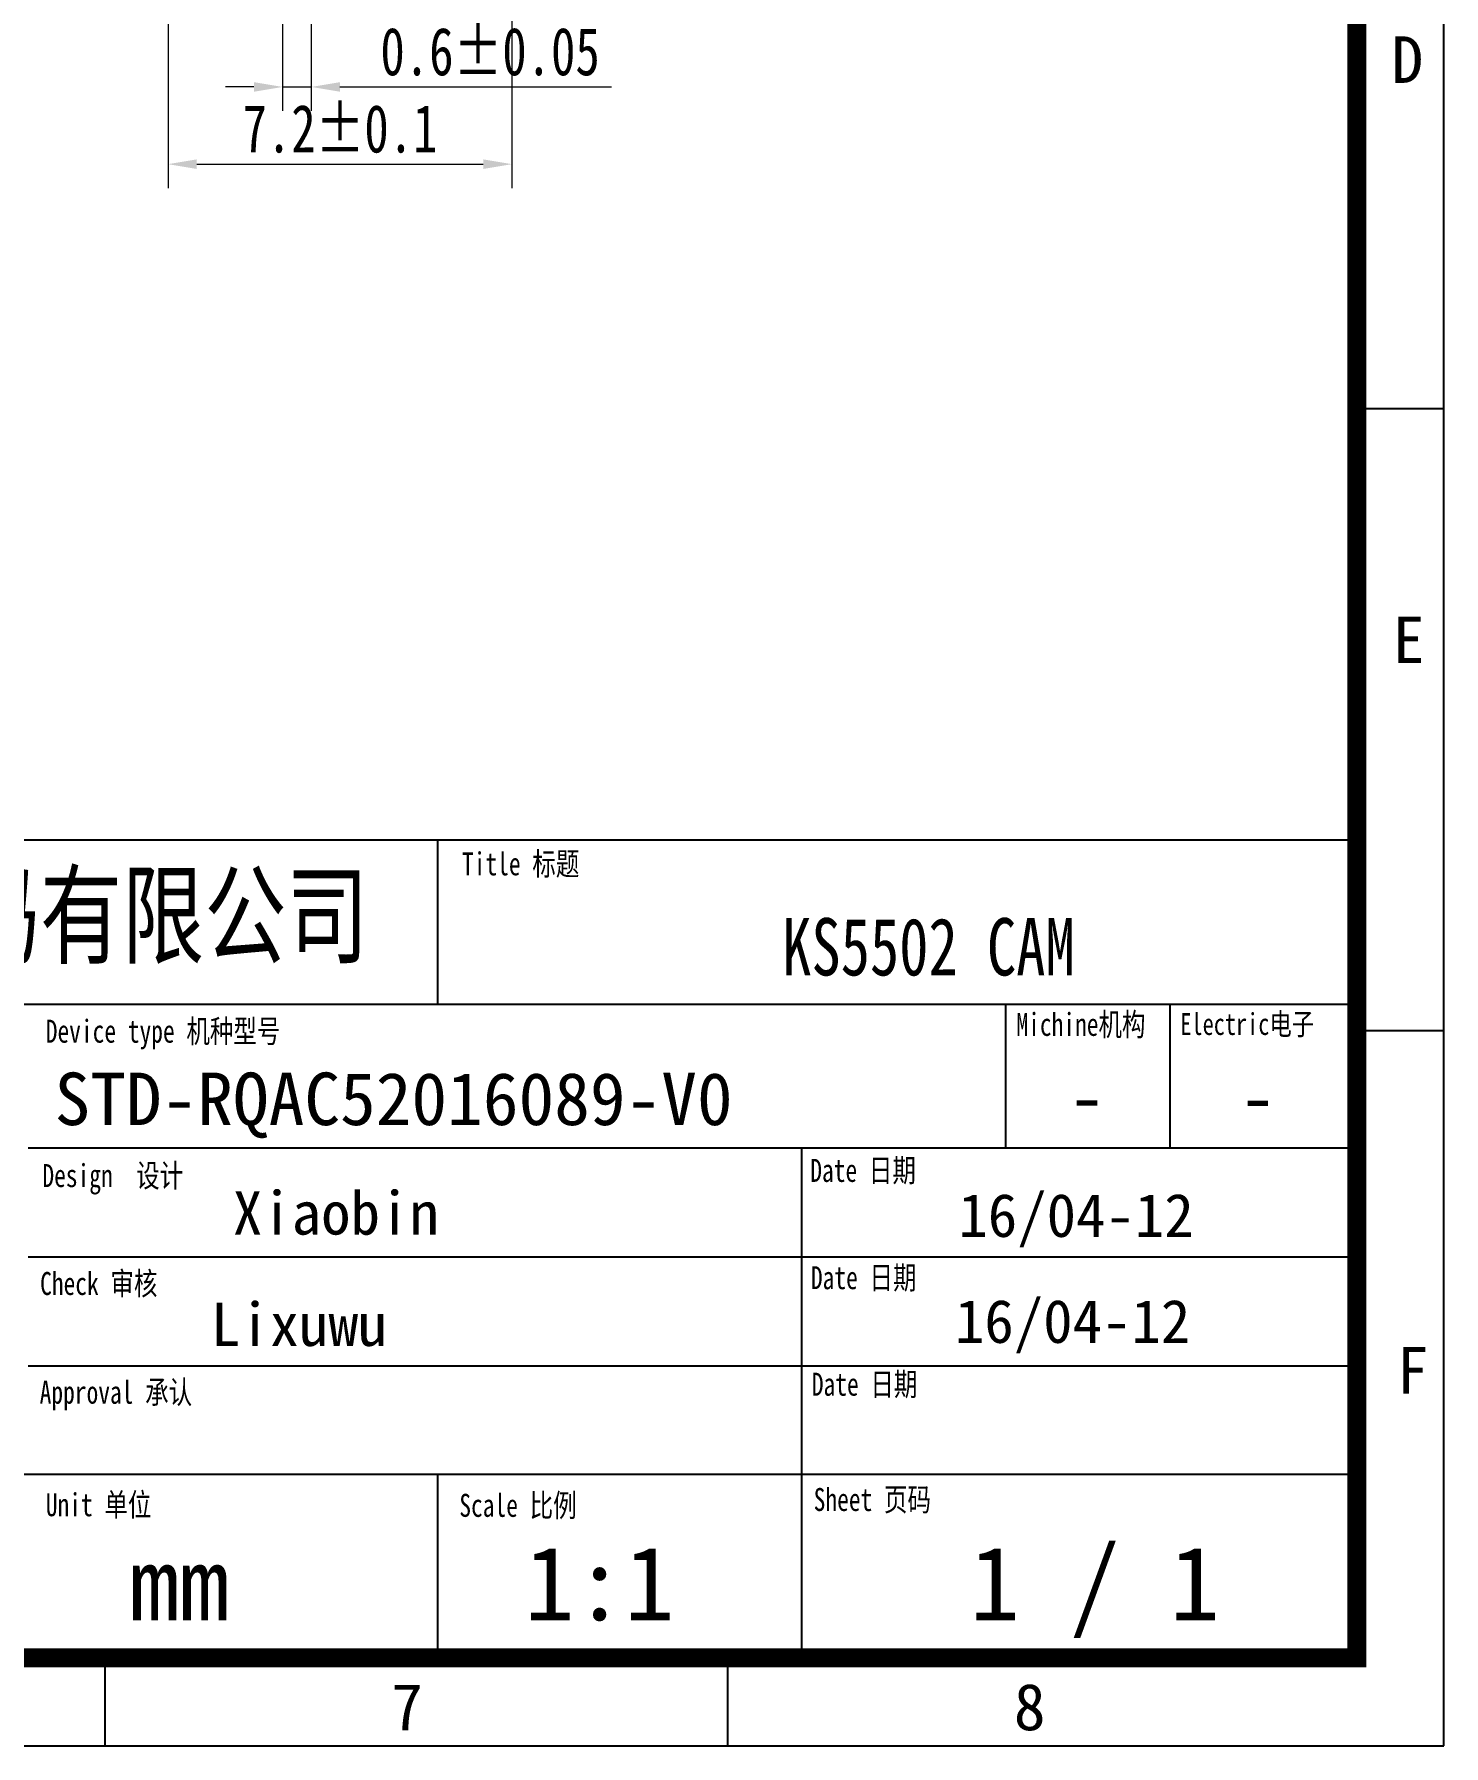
# Model space of a CAD drawing. Extents: x 358 to 466, y 264 to 340.
# Drawn here: x 436.58 to 466.08, y 263.83 to 299.65 of the extents above; entities that cross this region are included whole.
import ezdxf

# ---------------------------------------------------------------- set-up
doc = ezdxf.new("R2010")
doc.units = 0
doc.header["$LTSCALE"] = 23.1
doc.header["$MEASUREMENT"] = 0
doc.layers.get('0').update_dxf_attribs({"linetype": 'CONTINUOUS'})
doc.layers.get('Defpoints').update_dxf_attribs({"linetype": 'CONTINUOUS'})
doc.layers.add('3_SOLID_GEOM', color=7, linetype='CONTINUOUS')
doc.layers.add('OUTLINE', color=7, linetype='CONTINUOUS')
doc.styles.get("Standard").update_dxf_attribs({"font": 'txt', "width": 0.8})
doc.styles.add('TEXTSTYLE_1', font='txt', dxfattribs={"width": 0.75})
doc.styles.add('宋体', font='txt', dxfattribs={"width": 0.75})
doc.styles.add('样式 1', font='SimSun.ttf', dxfattribs={"width": 0.75})
doc.dimstyles.new('ISO-25$0', dxfattribs={"dimscale": 0, "dimtxt": 1, "dimasz": 0.6, "dimexe": 0.5, "dimexo": 0.3, "dimgap": 0.2, "dimtad": 1, "dimrnd": 0.0005, "dimdsep": 46, "dimtxsty": '样式 1', "dimcen": 2.5, "dimclrd": 3, "dimclre": 3, "dimclrt": 3, "dimazin": 0, "dimtfac": 1, "dimtmove": 0, "dimatfit": 3, "dimfxl": 0, "dimlwd": 9, "dimlwe": 9, "dimarcsym": 0})

# ---------------------------------------------------------------- blocks, each defined once
blk = doc.blocks.new('*D26')
at = {"layer": '3_SOLID_GEOM', "color": 3, "lineweight": 9}
for p, q in [((441.777, 301.025), (441.777, 298.047)), ((442.377, 301.025), (442.377, 298.047)), ((441.177, 298.547), (440.577, 298.547)), ((441.777, 298.547), (442.377, 298.547)), ((442.977, 298.547), (448.661, 298.547))]:
    blk.add_line(p, q, dxfattribs=at)
at = {"layer": '3_SOLID_GEOM', "color": 3}
for points in [[(441.177, 298.647), (441.177, 298.447), (441.777, 298.547)], [(442.977, 298.647), (442.977, 298.447), (442.377, 298.547)]]:
    blk.add_solid(points, dxfattribs=at)
at = {"layer": 'Defpoints', "color": 0}
for p in [(441.777, 301.325), (442.377, 301.325), (442.377, 298.547)]:
    blk.add_point(p, dxfattribs=at)
at = {"layer": '3_SOLID_GEOM', "color": 3, "insert": (446.119, 299.283), "char_height": 1, "attachment_point": 5, "style": '样式 1'}
blk.add_mtext('0.6%%P0.05', dxfattribs=at)
blk = doc.blocks.new('*D28')
at = {"layer": '3_SOLID_GEOM', "color": 3, "lineweight": 9}
for p, q in [((439.377, 301.025), (439.377, 296.431)), ((446.577, 301.025), (446.577, 296.431)), ((439.977, 296.931), (445.977, 296.931))]:
    blk.add_line(p, q, dxfattribs=at)
at = {"layer": '3_SOLID_GEOM', "color": 3}
for points in [[(439.977, 297.031), (439.977, 296.831), (439.377, 296.931)], [(445.977, 297.031), (445.977, 296.831), (446.577, 296.931)]]:
    blk.add_solid(points, dxfattribs=at)
at = {"layer": 'Defpoints', "color": 0}
for p in [(439.377, 301.325), (446.577, 301.325), (446.577, 296.931)]:
    blk.add_point(p, dxfattribs=at)
at = {"layer": '3_SOLID_GEOM', "color": 3, "insert": (442.977, 297.667), "char_height": 1, "attachment_point": 5, "style": '样式 1'}
blk.add_mtext('7.2%%P0.1', dxfattribs=at)

msp = doc.modelspace()

# ---------------------------------------------------------------- linework, layer by layer
at = {"color": 0, "linetype": 'Continuous'}
for p, q in [((466.079, 263.831), (466.079, 339.536)), ((464.127, 291.82), (466.079, 291.82)), ((357.905, 263.833), (466.079, 263.831))]:
    msp.add_line(p, q, dxfattribs=at)
at = {"linetype": 'Continuous'}
for p, q in [((464.127, 278.803), (466.081, 278.803)), ((438.06, 263.83), (438.06, 265.784)), ((451.093, 263.83), (451.093, 265.784))]:
    msp.add_line(p, q, dxfattribs=at)
at = {"layer": 'OUTLINE'}
for p, q in [((417.219, 282.787), (464.259, 282.787)), ((445.025, 279.353), (445.025, 282.787)), ((417.219, 279.353), (464.259, 279.353)), ((456.915, 276.345), (456.915, 279.353)), ((460.352, 276.345), (460.352, 279.353)), ((436.453, 276.345), (464.259, 276.345)), ((452.641, 265.67), (452.641, 276.345)), ((436.453, 274.062), (464.259, 274.062)), ((436.453, 271.78), (464.259, 271.78)), ((417.219, 269.516), (464.259, 269.516)), ((445.025, 265.67), (445.025, 269.516))]:
    msp.add_line(p, q, dxfattribs=at)
at = {"layer": 'OUTLINE', "const_width": 0.4}
msp.add_lwpolyline([(359.731, 337.582), (359.731, 265.67), (464.259, 265.67), (464.259, 337.582), (359.731, 337.582)], dxfattribs=at)

# ---------------------------------------------------------------- texts
at = {"color": 0, "linetype": 'Continuous', "style": 'TEXTSTYLE_1'}
for s, p in [('D', (464.988, 298.631)), ('E', (465.015, 286.488))]:
    msp.add_text(s, height=0.976, dxfattribs=at).set_placement(p)
at = {"linetype": 'Continuous', "style": 'TEXTSTYLE_1'}
for s, p in [('F', (465.098, 271.202)), ('7', (444.047, 264.155)), ('8', (457.081, 264.155))]:
    msp.add_text(s, height=0.976, dxfattribs=at).set_placement(p)
at = {"layer": '3_SOLID_GEOM', "attachment_point": 1, "style": '宋体'}
for s, insert, char_height, width in [('{\\fSimSun|b0|i0|c134|p2;\\H1.12x;盛泰智能数码有限公司} ', (426.386, 282.054), 1.5, 22.21665), ('{\\C256;Title \\fSimSun|b0|i0|c134|p2;标题}', (445.531, 282.528), 0.48083, 2.8841), ('{\\C256;Device type \\fSimSun|b0|i0|c134|p2;机种型号}', (436.818, 279.025), 0.48083, 6.41191), ('{\\C256;Michine\\fSimSun|b0|i0|c134|p2;机构}', (457.136, 279.168), 0.48083, 3.18702), ('{\\C256;Electric\\fSimSun|b0|i0|c134|p2;电子}', (460.567, 279.163), 0.45679, 3.45534), ('{\\C256;Design  \\fSimSun|b0|i0|c134|p2;设计}', (436.748, 276.004), 0.48083, 3.83074), ('{\\C256;Date \\fSimSun|b0|i0|c134|p2;日期}', (452.821, 276.112), 0.48083, 2.93669), ('{\\C256;Check \\fSimSun|b0|i0|c134|p2;审核\\C5;  }', (436.7, 273.745), 0.48083, 3.31745), ('{\\C256;Date \\fSimSun|b0|i0|c134|p2;日期}', (452.834, 273.867), 0.48083, 2.93669), ('{\\C256;Approval \\fSimSun|b0|i0|c134|p2;承认}', (436.691, 271.469), 0.48083, 4.2704), ('{\\C256;Date \\fSimSun|b0|i0|c134|p2;日期}', (452.853, 271.637), 0.48083, 2.93669), ('{\\C256;Unit \\fSimSun|b0|i0|c134|p2;单位}', (436.819, 269.115), 0.48083, 2.69477), ('{\\C256;Scale \\fSimSun|b0|i0|c134|p2;比例}', (445.475, 269.102), 0.48083, 3.1155), ('{\\C256;Sheet \\fSimSun|b0|i0|c134|p2;页码}', (452.892, 269.224), 0.48083, 3.32165)]:
    msp.add_mtext(s, dxfattribs=dict(at, insert=insert, char_height=char_height, width=width))
at = {"layer": 'OUTLINE'}
for s, height, p in [('STD-RQAC52016089-V0', 1.09818, (437.002, 276.82)), ('-', 1.098, (458.239, 276.862)), ('-', 1.098, (461.817, 276.852)), ('Xiaobin', 0.9051, (440.735, 274.529)), ('16/04-12', 0.9051, (455.921, 274.479)), (' Lixuwu', 0.9051, (439.66, 272.197)), ('16/04-12', 0.9051, (455.849, 272.261)), ('1:1', 1.5387, (446.841, 266.457)), ('1 / 1', 1.5387, (456.158, 266.457)), ('mm', 1.5387, (438.563, 266.457))]:
    msp.add_text(s, height=height, dxfattribs=at).set_placement(p)
at = {"layer": 'OUTLINE', "insert": (452.233, 281.152), "char_height": 1.2, "width": 16.95335, "attachment_point": 1, "style": '宋体'}
msp.add_mtext('KS5502 CAM', dxfattribs=at)

# ---------------------------------------------------------------- dimensions: what is measured, and where the dimension line sits
at = {"layer": '3_SOLID_GEOM'}
for base, p1, p2, text, picture, middle in [((446.577, 296.931), (439.377, 301.325), (446.577, 301.325), '<>%%P0.1', '*D28', (442.977, 296.931)), ((442.377, 298.547), (441.777, 301.325), (442.377, 301.325), '<>%%P0.05', '*D26', (446.119, 298.547))]:
    dim = msp.add_linear_dim(base=base, p1=p1, p2=p2, text=text, dimstyle='ISO-25$0', override={"dimscale": 1}, dxfattribs=at)
    dim.commit()
    dim.dimension.update_dxf_attribs({"geometry": picture, "text_midpoint": middle, "dimtype": 160})

doc.saveas('drawing.dxf')
